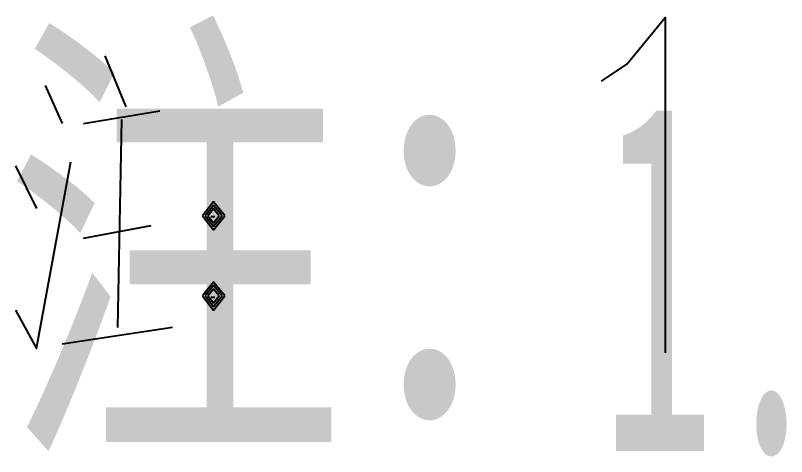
# Model space of a CAD drawing. Header units: metres. Extents: x 17 to 1264, y 17 to 859.
# Drawn here: x 470.87 to 497.03, y 288.8 to 303.77 of the extents above; entities that cross this region are included whole.
import ezdxf

# ---------------------------------------------------------------- set-up
doc = ezdxf.new("R2010")
doc.units = ezdxf.units.M
for name, color, linetype in [('LINES', 7, 'Continuous'), ('POLYLINES', 4, 'Continuous'), ('TEXTS', 3, 'Continuous')]:
    doc.layers.add(name, color=color, linetype=linetype)

msp = doc.modelspace()

# ---------------------------------------------------------------- linework, layer by layer
at = {"layer": 'LINES'}
for p, q in [((473.9, 302.4), (474.62, 300.67)), ((471.88, 301.39), (472.46, 300.1)), ((473.18, 300.1), (475.77, 300.53)), ((474.47, 300.24), (474.33, 293.18)), ((470.87, 298.66), (471.59, 297.22)), ((477.64, 296.93), (477.5, 296.93)), ((473.18, 296.21), (475.48, 296.64)), ((477.64, 294.19), (477.5, 294.19)), ((476.2, 293.18), (472.46, 292.61))]:
    msp.add_line(p, q, dxfattribs=at)
at = {"layer": 'POLYLINES'}
for points in [[(490.75, 301.54), (491.61, 302.11), (492.91, 303.7), (492.91, 292.32)], [(470.87, 293.76), (471.59, 292.46), (472.75, 298.8)], [(477.97, 296.96), (477.59, 297.44), (477.22, 296.96)], [(477.88, 296.96), (477.59, 297.32), (477.31, 296.96)], [(477.22, 296.96), (477.59, 296.49), (477.97, 296.96)], [(477.31, 296.96), (477.59, 296.61), (477.88, 296.96)], [(477.78, 296.96), (477.59, 297.2), (477.4, 296.96)], [(477.4, 296.96), (477.59, 296.73), (477.78, 296.96)], [(477.97, 294.25), (477.59, 294.72), (477.22, 294.25)], [(477.88, 294.25), (477.59, 294.6), (477.31, 294.25)], [(477.78, 294.25), (477.59, 294.48), (477.4, 294.25)], [(477.22, 294.25), (477.59, 293.77), (477.97, 294.25)], [(477.31, 294.25), (477.59, 293.89), (477.88, 294.25)], [(477.4, 294.25), (477.59, 294.01), (477.78, 294.25)]]:
    msp.add_lwpolyline(points, dxfattribs=at)

# ---------------------------------------------------------------- texts
at = {"layer": 'TEXTS'}
for s, width, p in [('注：', 0.750221, (470.44, 290.09)), ('1.', 0.475753, (490.75, 288.99))]:
    msp.add_text(s, height=11.88, dxfattribs=dict(at, width=width)).set_placement(p)

doc.saveas('drawing.dxf')
